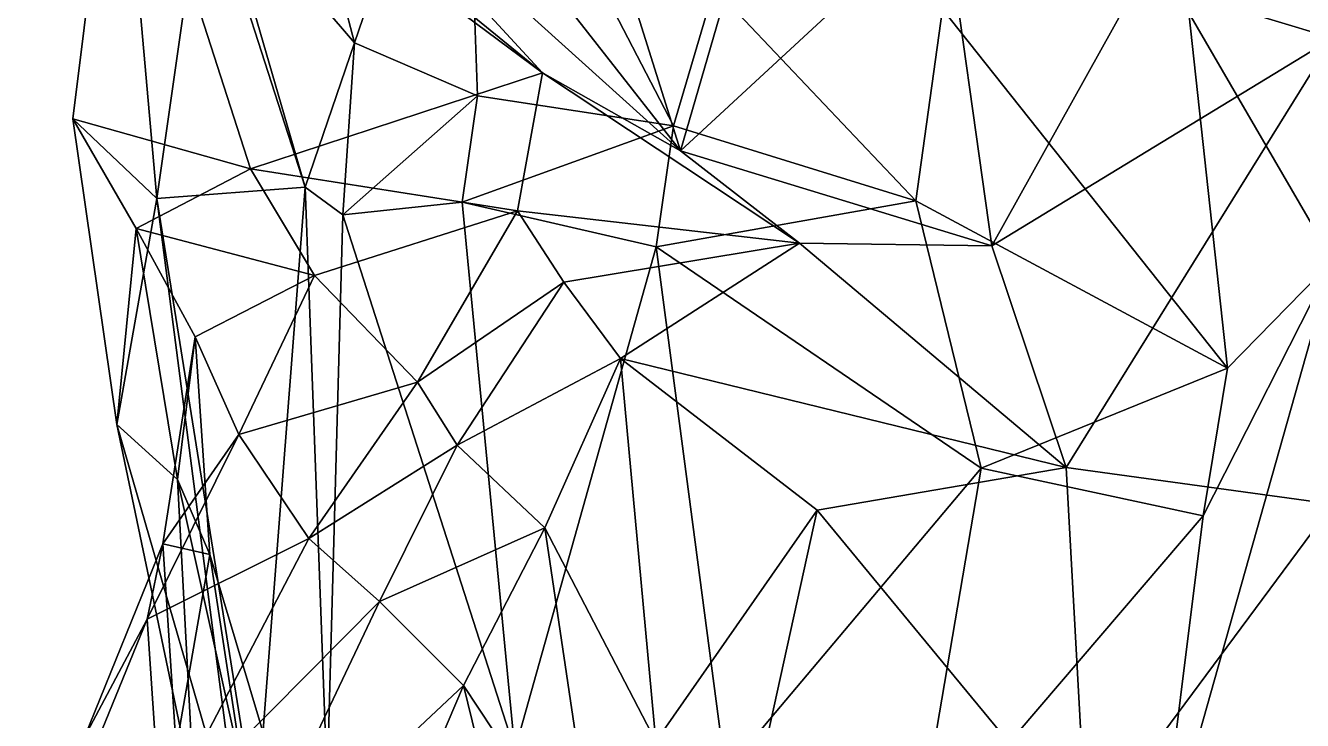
# Model space of a CAD drawing. Extents: x -1.07 to 1.07, y -3.15 to 5.89.
# Drawn here: x -0.641 to -0.015, y -1.7 to -1.359 of the extents above; entities that cross this region are included whole.
import ezdxf

# ---------------------------------------------------------------- set-up
doc = ezdxf.new("R2010")
doc.units = 0
doc.layers.add('TRICERTP$LWO', color=1, linetype='CONTINUOUS')

msp = doc.modelspace()

# ---------------------------------------------------------------- linework, layer by layer
at = {"layer": 'TRICERTP$LWO'}
for points in [[(0, -0.99758, 2.74443), (-0.09456, -1.3364, 2.44213), (0, -1.36511, 2.4218)], [(-0.47977, -1.36734, 1.52193), (-0.55522, -1.27938, 1.69283), (-0.52562, -1.19196, 1.66968)], [(-0.52562, -1.19196, 1.66968), (-0.42612, -1.21006, 1.55466), (-0.47977, -1.36734, 1.52193)], [(-0.47977, -1.36734, 1.52193), (-0.42612, -1.21006, 1.55466), (-0.41959, -1.3933, 1.40584)], [(-0.32336, -1.40802, 1.29271), (-0.41959, -1.3933, 1.40584), (-0.42612, -1.21006, 1.55466)], [(-0.42612, -1.21006, 1.55466), (-0.30345, -1.34031, 1.38288), (-0.32336, -1.40802, 1.29271)], [(-0.61809, -1.40467, 1.91113), (-0.5309, -1.42909, 2.0823), (-0.596, -1.22722, 2.14101)], [(-0.57676, -1.44367, 1.70845), (-0.61809, -1.40467, 1.91113), (-0.596, -1.22722, 2.14101)], [(-0.38764, -1.38201, 2.21115), (-0.596, -1.22722, 2.14101), (-0.5309, -1.42909, 2.0823)], [(-0.57676, -1.44367, 1.70845), (-0.596, -1.22722, 2.14101), (-0.55231, -1.27185, 1.82995)], [(-0.596, -1.22722, 2.14101), (-0.38764, -1.38201, 2.21115), (-0.55951, -1.24177, 2.22117)], [(-0.51286, -1.24612, 2.29778), (-0.55951, -1.24177, 2.22117), (-0.38764, -1.38201, 2.21115)], [(-0.51286, -1.24612, 2.29778), (-0.31996, -1.42031, 2.36112), (-0.4443, -1.26144, 2.35519)], [(-0.51286, -1.24612, 2.29778), (-0.38764, -1.38201, 2.21115), (-0.31996, -1.42031, 2.36112)], [(-0.36887, -1.2646, 2.40654), (-0.4443, -1.26144, 2.35519), (-0.31996, -1.42031, 2.36112)], [(-0.36887, -1.2646, 2.40654), (-0.31996, -1.42031, 2.36112), (-0.28142, -1.28719, 2.43444)], [(0, -1.47405, 1.26089), (-0.07055, -1.3526, 1.22718), (0, -1.26193, 1.20253)], [(-0.50403, -1.4382, 1.58342), (-0.57676, -1.44367, 1.70845), (-0.55231, -1.27185, 1.82995)], [(-0.55231, -1.27185, 1.82995), (-0.55522, -1.27938, 1.69283), (-0.50403, -1.4382, 1.58342)], [(-0.47977, -1.36734, 1.52193), (-0.50403, -1.4382, 1.58342), (-0.55522, -1.27938, 1.69283)], [(-0.19066, -1.30069, 2.45541), (-0.28142, -1.28719, 2.43444), (-0.31996, -1.42031, 2.36112)], [(-0.31996, -1.42031, 2.36112), (-0.16727, -1.4669, 2.39204), (-0.19066, -1.30069, 2.45541)], [(-0.19066, -1.30069, 2.45541), (-0.16727, -1.4669, 2.39204), (-0.09456, -1.3364, 2.44213)], [(-0.20444, -1.44484, 1.21182), (-0.32336, -1.40802, 1.29271), (-0.30345, -1.34031, 1.38288)], [(-0.20444, -1.44484, 1.21182), (-0.30345, -1.34031, 1.38288), (-0.19147, -1.35076, 1.28712)], [(0, -1.36511, 2.4218), (-0.09456, -1.3364, 2.44213), (-0.16727, -1.4669, 2.39204)], [(-0.05154, -1.5269, 1.27431), (-0.20444, -1.44484, 1.21182), (-0.19147, -1.35076, 1.28712)], [(-0.19147, -1.35076, 1.28712), (-0.07055, -1.3526, 1.22718), (-0.05154, -1.5269, 1.27431)], [(-0.05154, -1.5269, 1.27431), (-0.07055, -1.3526, 1.22718), (0, -1.47405, 1.26089)], [(-0.16727, -1.4669, 2.39204), (-0.13076, -1.57566, 2.32898), (0, -1.36511, 2.4218)], [(-0.13076, -1.57566, 2.32898), (0, -1.59363, 2.30574), (0, -1.36511, 2.4218)], [(-0.48553, -1.45167, 1.48122), (-0.50403, -1.4382, 1.58342), (-0.47977, -1.36734, 1.52193)], [(-0.47977, -1.36734, 1.52193), (-0.41959, -1.3933, 1.40584), (-0.48553, -1.45167, 1.48122)], [(-0.5309, -1.42909, 2.0823), (-0.39985, -1.44966, 2.22828), (-0.38764, -1.38201, 2.21115)], [(-0.38764, -1.38201, 2.21115), (-0.39985, -1.44966, 2.22828), (-0.2616, -1.46568, 2.31608)], [(-0.38764, -1.38201, 2.21115), (-0.2616, -1.46568, 2.31608), (-0.31996, -1.42031, 2.36112)], [(-0.42696, -1.44548, 1.36012), (-0.48553, -1.45167, 1.48122), (-0.41959, -1.3933, 1.40584)], [(-0.41959, -1.3933, 1.40584), (-0.32336, -1.40802, 1.29271), (-0.42696, -1.44548, 1.36012)], [(-0.57676, -1.44367, 1.70845), (-0.5964, -1.55459, 1.78486), (-0.61809, -1.40467, 1.91113)], [(-0.58695, -1.45836, 1.91626), (-0.5309, -1.42909, 2.0823), (-0.61809, -1.40467, 1.91113)], [(-0.5964, -1.55459, 1.78486), (-0.58695, -1.45836, 1.91626), (-0.61809, -1.40467, 1.91113)], [(-0.3318, -1.46748, 1.24146), (-0.42696, -1.44548, 1.36012), (-0.32336, -1.40802, 1.29271)], [(-0.32336, -1.40802, 1.29271), (-0.20444, -1.44484, 1.21182), (-0.3318, -1.46748, 1.24146)], [(-0.2616, -1.46568, 2.31608), (-0.16727, -1.4669, 2.39204), (-0.31996, -1.42031, 2.36112)], [(-0.5309, -1.42909, 2.0823), (-0.58695, -1.45836, 1.91626), (-0.49955, -1.48138, 2.09571)], [(-0.5309, -1.42909, 2.0823), (-0.49955, -1.48138, 2.09571), (-0.39985, -1.44966, 2.22828)], [(-0.50403, -1.4382, 1.58342), (-0.52817, -1.74875, 1.57533), (-0.57676, -1.44367, 1.70845)], [(-0.49331, -1.73046, 1.47133), (-0.52817, -1.74875, 1.57533), (-0.50403, -1.4382, 1.58342)], [(-0.48553, -1.45167, 1.48122), (-0.49331, -1.73046, 1.47133), (-0.50403, -1.4382, 1.58342)], [(-0.57676, -1.44367, 1.70845), (-0.53482, -1.76774, 1.68278), (-0.5964, -1.55459, 1.78486)], [(-0.52817, -1.74875, 1.57533), (-0.53482, -1.76774, 1.68278), (-0.57676, -1.44367, 1.70845)], [(-0.42696, -1.44548, 1.36012), (-0.40114, -1.71421, 1.35471), (-0.48553, -1.45167, 1.48122)], [(-0.42696, -1.44548, 1.36012), (-0.3318, -1.46748, 1.24146), (-0.40114, -1.71421, 1.35471)], [(-0.17252, -1.57597, 1.24913), (-0.3318, -1.46748, 1.24146), (-0.20444, -1.44484, 1.21182)], [(-0.20444, -1.44484, 1.21182), (-0.05154, -1.5269, 1.27431), (-0.17252, -1.57597, 1.24913)], [(-0.49955, -1.48138, 2.09571), (-0.4489, -1.53385, 2.25161), (-0.39985, -1.44966, 2.22828)], [(-0.40114, -1.71421, 1.35471), (-0.49331, -1.73046, 1.47133), (-0.48553, -1.45167, 1.48122)], [(-0.4489, -1.53385, 2.25161), (-0.37723, -1.48473, 2.26644), (-0.39985, -1.44966, 2.22828)], [(-0.39985, -1.44966, 2.22828), (-0.37723, -1.48473, 2.26644), (-0.2616, -1.46568, 2.31608)], [(-0.56668, -1.58159, 1.83621), (-0.58695, -1.45836, 1.91626), (-0.5964, -1.55459, 1.78486)], [(-0.49955, -1.48138, 2.09571), (-0.58695, -1.45836, 1.91626), (-0.55797, -1.51151, 1.92422)], [(-0.58695, -1.45836, 1.91626), (-0.56668, -1.58159, 1.83621), (-0.55797, -1.51151, 1.92422)], [(-0.37723, -1.48473, 2.26644), (-0.34937, -1.52225, 2.2932), (-0.2616, -1.46568, 2.31608)], [(-0.2616, -1.46568, 2.31608), (-0.34937, -1.52225, 2.2932), (-0.13076, -1.57566, 2.32898)], [(-0.2616, -1.46568, 2.31608), (-0.13076, -1.57566, 2.32898), (-0.16727, -1.4669, 2.39204)], [(-0.29786, -1.72495, 1.25098), (-0.40114, -1.71421, 1.35471), (-0.3318, -1.46748, 1.24146)], [(-0.3318, -1.46748, 1.24146), (-0.17252, -1.57597, 1.24913), (-0.29786, -1.72495, 1.25098)], [(-0.06348, -1.59933, 1.23577), (0, -1.47405, 1.26089), (-0.08594, -1.77892, 1.2192)], [(0, -1.71377, 1.26917), (-0.08594, -1.77892, 1.2192), (0, -1.47405, 1.26089)], [(-0.05154, -1.5269, 1.27431), (0, -1.47405, 1.26089), (-0.06348, -1.59933, 1.23577)], [(-0.53666, -1.55949, 2.11573), (-0.49955, -1.48138, 2.09571), (-0.55797, -1.51151, 1.92422)], [(-0.49955, -1.48138, 2.09571), (-0.53666, -1.55949, 2.11573), (-0.4489, -1.53385, 2.25161)], [(-0.37723, -1.48473, 2.26644), (-0.4489, -1.53385, 2.25161), (-0.42951, -1.56462, 2.2909)], [(-0.37723, -1.48473, 2.26644), (-0.42951, -1.56462, 2.2909), (-0.34937, -1.52225, 2.2932)], [(-0.57387, -1.61314, 1.99232), (-0.53666, -1.55949, 2.11573), (-0.55797, -1.51151, 1.92422)], [(-0.5508, -1.61827, 1.87736), (-0.57387, -1.61314, 1.99232), (-0.55797, -1.51151, 1.92422)], [(-0.56668, -1.58159, 1.83621), (-0.5508, -1.61827, 1.87736), (-0.55797, -1.51151, 1.92422)], [(-0.42951, -1.56462, 2.2909), (-0.38646, -1.6052, 2.32079), (-0.34937, -1.52225, 2.2932)], [(-0.38646, -1.6052, 2.32079), (-0.33203, -1.71011, 2.26917), (-0.34937, -1.52225, 2.2932)], [(-0.34937, -1.52225, 2.2932), (-0.33203, -1.71011, 2.26917), (-0.25291, -1.59657, 2.31917)], [(-0.34937, -1.52225, 2.2932), (-0.25291, -1.59657, 2.31917), (-0.13076, -1.57566, 2.32898)], [(-0.06348, -1.59933, 1.23577), (-0.17252, -1.57597, 1.24913), (-0.05154, -1.5269, 1.27431)], [(-0.4489, -1.53385, 2.25161), (-0.53666, -1.55949, 2.11573), (-0.50227, -1.61045, 2.28244)], [(-0.42951, -1.56462, 2.2909), (-0.4489, -1.53385, 2.25161), (-0.50227, -1.61045, 2.28244)], [(-0.56668, -1.58159, 1.83621), (-0.5964, -1.55459, 1.78486), (-0.55853, -1.73602, 1.77241)], [(-0.55853, -1.73602, 1.77241), (-0.5964, -1.55459, 1.78486), (-0.53482, -1.76774, 1.68278)], [(-0.53666, -1.55949, 2.11573), (-0.58151, -1.65005, 2.184), (-0.50227, -1.61045, 2.28244)], [(-0.58151, -1.65005, 2.184), (-0.53666, -1.55949, 2.11573), (-0.57387, -1.61314, 1.99232)], [(-0.46754, -1.64144, 2.33236), (-0.42951, -1.56462, 2.2909), (-0.50227, -1.61045, 2.28244)], [(-0.38646, -1.6052, 2.32079), (-0.42951, -1.56462, 2.2909), (-0.46754, -1.64144, 2.33236)], [(-0.20442, -1.76408, 1.18337), (-0.29786, -1.72495, 1.25098), (-0.17252, -1.57597, 1.24913)], [(-0.25291, -1.59657, 2.31917), (-0.12072, -1.7567, 2.28021), (-0.13076, -1.57566, 2.32898)], [(-0.17252, -1.57597, 1.24913), (-0.06348, -1.59933, 1.23577), (-0.20442, -1.76408, 1.18337)], [(-0.13076, -1.57566, 2.32898), (-0.12072, -1.7567, 2.28021), (0, -1.59363, 2.30574)], [(-0.53378, -1.72932, 1.81223), (-0.56668, -1.58159, 1.83621), (-0.55853, -1.73602, 1.77241)], [(-0.53378, -1.72932, 1.81223), (-0.5508, -1.61827, 1.87736), (-0.56668, -1.58159, 1.83621)], [(-0.31361, -1.87254, 2.17076), (-0.25291, -1.59657, 2.31917), (-0.33203, -1.71011, 2.26917)], [(-0.25291, -1.59657, 2.31917), (-0.31361, -1.87254, 2.17076), (-0.12072, -1.7567, 2.28021)], [(0, -1.59363, 2.30574), (-0.12072, -1.7567, 2.28021), (0, -1.99057, 2.08107)], [(-0.08594, -1.77892, 1.2192), (-0.20442, -1.76408, 1.18337), (-0.06348, -1.59933, 1.23577)], [(-0.38646, -1.6052, 2.32079), (-0.46754, -1.64144, 2.33236), (-0.4264, -1.68257, 2.3553)], [(-0.36019, -1.78271, 2.28412), (-0.38646, -1.6052, 2.32079), (-0.4264, -1.68257, 2.3553)], [(-0.33203, -1.71011, 2.26917), (-0.38646, -1.6052, 2.32079), (-0.36019, -1.78271, 2.28412)], [(-0.58151, -1.65005, 2.184), (-0.57387, -1.61314, 1.99232), (-0.61235, -1.70795, 2.07308)], [(-0.57387, -1.61314, 1.99232), (-0.56725, -1.71292, 1.95921), (-0.61235, -1.70795, 2.07308)], [(-0.58151, -1.65005, 2.184), (-0.57491, -1.74955, 2.31374), (-0.50227, -1.61045, 2.28244)], [(-0.57491, -1.74955, 2.31374), (-0.46754, -1.64144, 2.33236), (-0.50227, -1.61045, 2.28244)], [(-0.5508, -1.61827, 1.87736), (-0.56725, -1.71292, 1.95921), (-0.57387, -1.61314, 1.99232)], [(-0.56725, -1.71292, 1.95921), (-0.5508, -1.61827, 1.87736), (-0.51835, -1.7271, 1.85506)], [(-0.5508, -1.61827, 1.87736), (-0.53378, -1.72932, 1.81223), (-0.51835, -1.7271, 1.85506)], [(-0.46754, -1.64144, 2.33236), (-0.57491, -1.74955, 2.31374), (-0.53598, -1.78544, 2.36348)], [(-0.46754, -1.64144, 2.33236), (-0.53598, -1.78544, 2.36348), (-0.4264, -1.68257, 2.3553)], [(-0.64122, -1.7964, 2.2099), (-0.58151, -1.65005, 2.184), (-0.61235, -1.70795, 2.07308)], [(-0.58151, -1.65005, 2.184), (-0.64122, -1.7964, 2.2099), (-0.57491, -1.74955, 2.31374)], [(-0.53598, -1.78544, 2.36348), (-0.48193, -1.81311, 2.37523), (-0.4264, -1.68257, 2.3553)], [(-0.48193, -1.81311, 2.37523), (-0.39874, -1.79523, 2.32467), (-0.4264, -1.68257, 2.3553)], [(-0.39874, -1.79523, 2.32467), (-0.36019, -1.78271, 2.28412), (-0.4264, -1.68257, 2.3553)]]:
    msp.add_3dface(points, dxfattribs=at)

doc.saveas('drawing.dxf')
